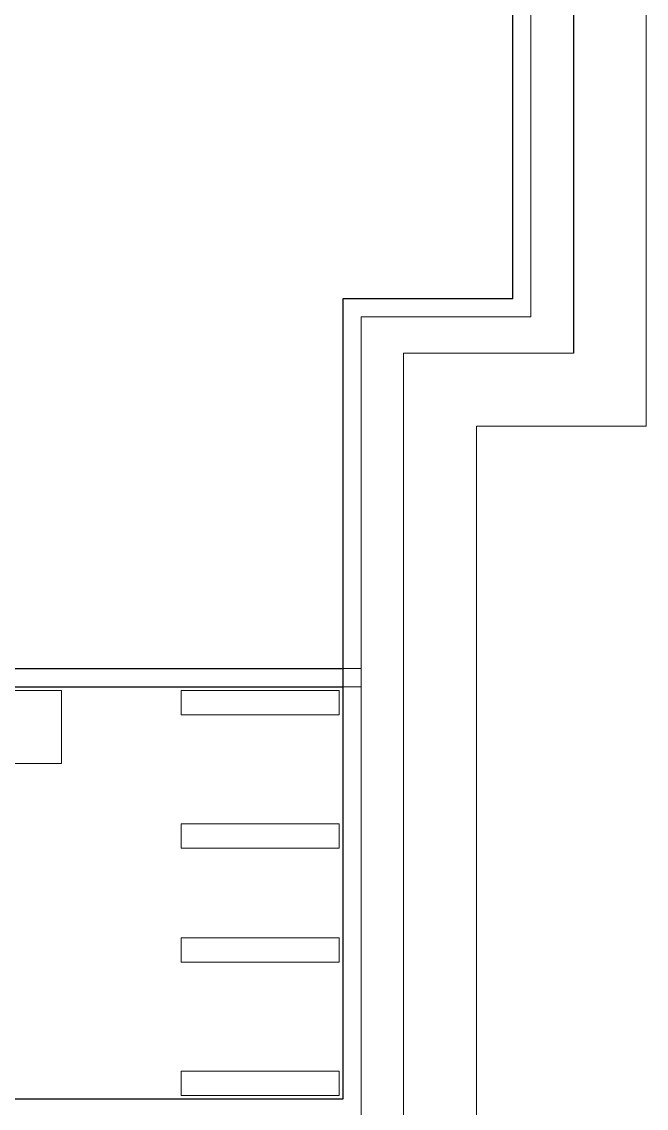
# Model space of a CAD drawing. Header units: millimetres. Extents: x 35540 to 832230, y -10956 to 416550.
# Drawn here: x 88893 to 94039, y 25382 to 34341 of the extents above; entities that cross this region are included whole.
import ezdxf

# ---------------------------------------------------------------- set-up
doc = ezdxf.new("R2010")
doc.units = ezdxf.units.MM
for name, color, linetype, lineweight in [('A-AREA-BNDY', 1, 'Continuous', 18), ('A-FLOR', 192, 'Continuous', 5), ('A-WALL', 113, 'Continuous', 5)]:
    doc.layers.add(name, color=color, linetype=linetype, lineweight=lineweight)

msp = doc.modelspace()

# ---------------------------------------------------------------- linework, layer by layer
at = {"layer": 'A-AREA-BNDY', "color": 7, "lineweight": 25}
for p, q in [((92939.3, 32057.5), (92939.3, 48757.7)), ((93439.3, 48757.7), (93439.3, 31607.5)), ((91539.3, 32057.5), (91539.3, 25457.5)), ((92939.3, 32057.5), (91539.3, 32057.5)), ((84714.3, 29007.5), (91539.3, 29007.5)), ((82414.3, 28857.5), (91539.3, 28857.5)), ((91539.3, 25457.5), (78989.3, 25457.5))]:
    msp.add_line(p, q, dxfattribs=at)
at = {"layer": 'A-FLOR'}
for p, q in [((89220.1, 28826.5), (88020.1, 28826.5)), ((89220.1, 28226.5), (89220.1, 28826.5)), ((91508.3, 28826.5), (90208.3, 28826.5)), ((90208.3, 28826.5), (90208.3, 28626.5)), ((91508.3, 28626.5), (91508.3, 28826.5)), ((90208.3, 28626.5), (91508.3, 28626.5)), ((88020.1, 28226.5), (89220.1, 28226.5)), ((91508.3, 27726.5), (90208.3, 27726.5)), ((90208.3, 27726.5), (90208.3, 27526.5)), ((91508.3, 27526.5), (91508.3, 27726.5)), ((90208.3, 27526.5), (91508.3, 27526.5)), ((91508.3, 26788.5), (90208.3, 26788.5)), ((90208.3, 26788.5), (90208.3, 26588.5)), ((91508.3, 26588.5), (91508.3, 26788.5)), ((90208.3, 26588.5), (91508.3, 26588.5)), ((91508.3, 25688.5), (90208.3, 25688.5)), ((90208.3, 25688.5), (90208.3, 25488.5)), ((91508.3, 25488.5), (91508.3, 25688.5)), ((90208.3, 25488.5), (91508.3, 25488.5))]:
    msp.add_line(p, q, dxfattribs=at)
at = {"layer": 'A-WALL', "lineweight": 18}
for p, q in [((94039.3, 48907.7), (94039.3, 31007.5)), ((92939.3, 32057.5), (92939.3, 48757.7)), ((93089.3, 48757.7), (93089.3, 32057.5)), ((93439.3, 31607.5), (93439.3, 48757.7)), ((91539.3, 32057.5), (92939.3, 32057.5)), ((91539.3, 32057.5), (91539.3, 25457.5)), ((93089.3, 32057.5), (93089.3, 31907.5)), ((93089.3, 31907.5), (91689.3, 31907.5)), ((91689.3, 21457.5), (91689.3, 31907.5)), ((92039.3, 5257.5), (92039.3, 31607.5)), ((92039.3, 31607.5), (93439.3, 31607.5)), ((92639.3, 31007.5), (92639.3, 4657.5)), ((94039.3, 31007.5), (92639.3, 31007.5)), ((84714.3, 29007.5), (91689.3, 29007.5)), ((91689.3, 28857.5), (82414.3, 28857.5)), ((91539.3, 25457.5), (80079.3, 25457.5))]:
    msp.add_line(p, q, dxfattribs=at)

doc.saveas('drawing.dxf')
